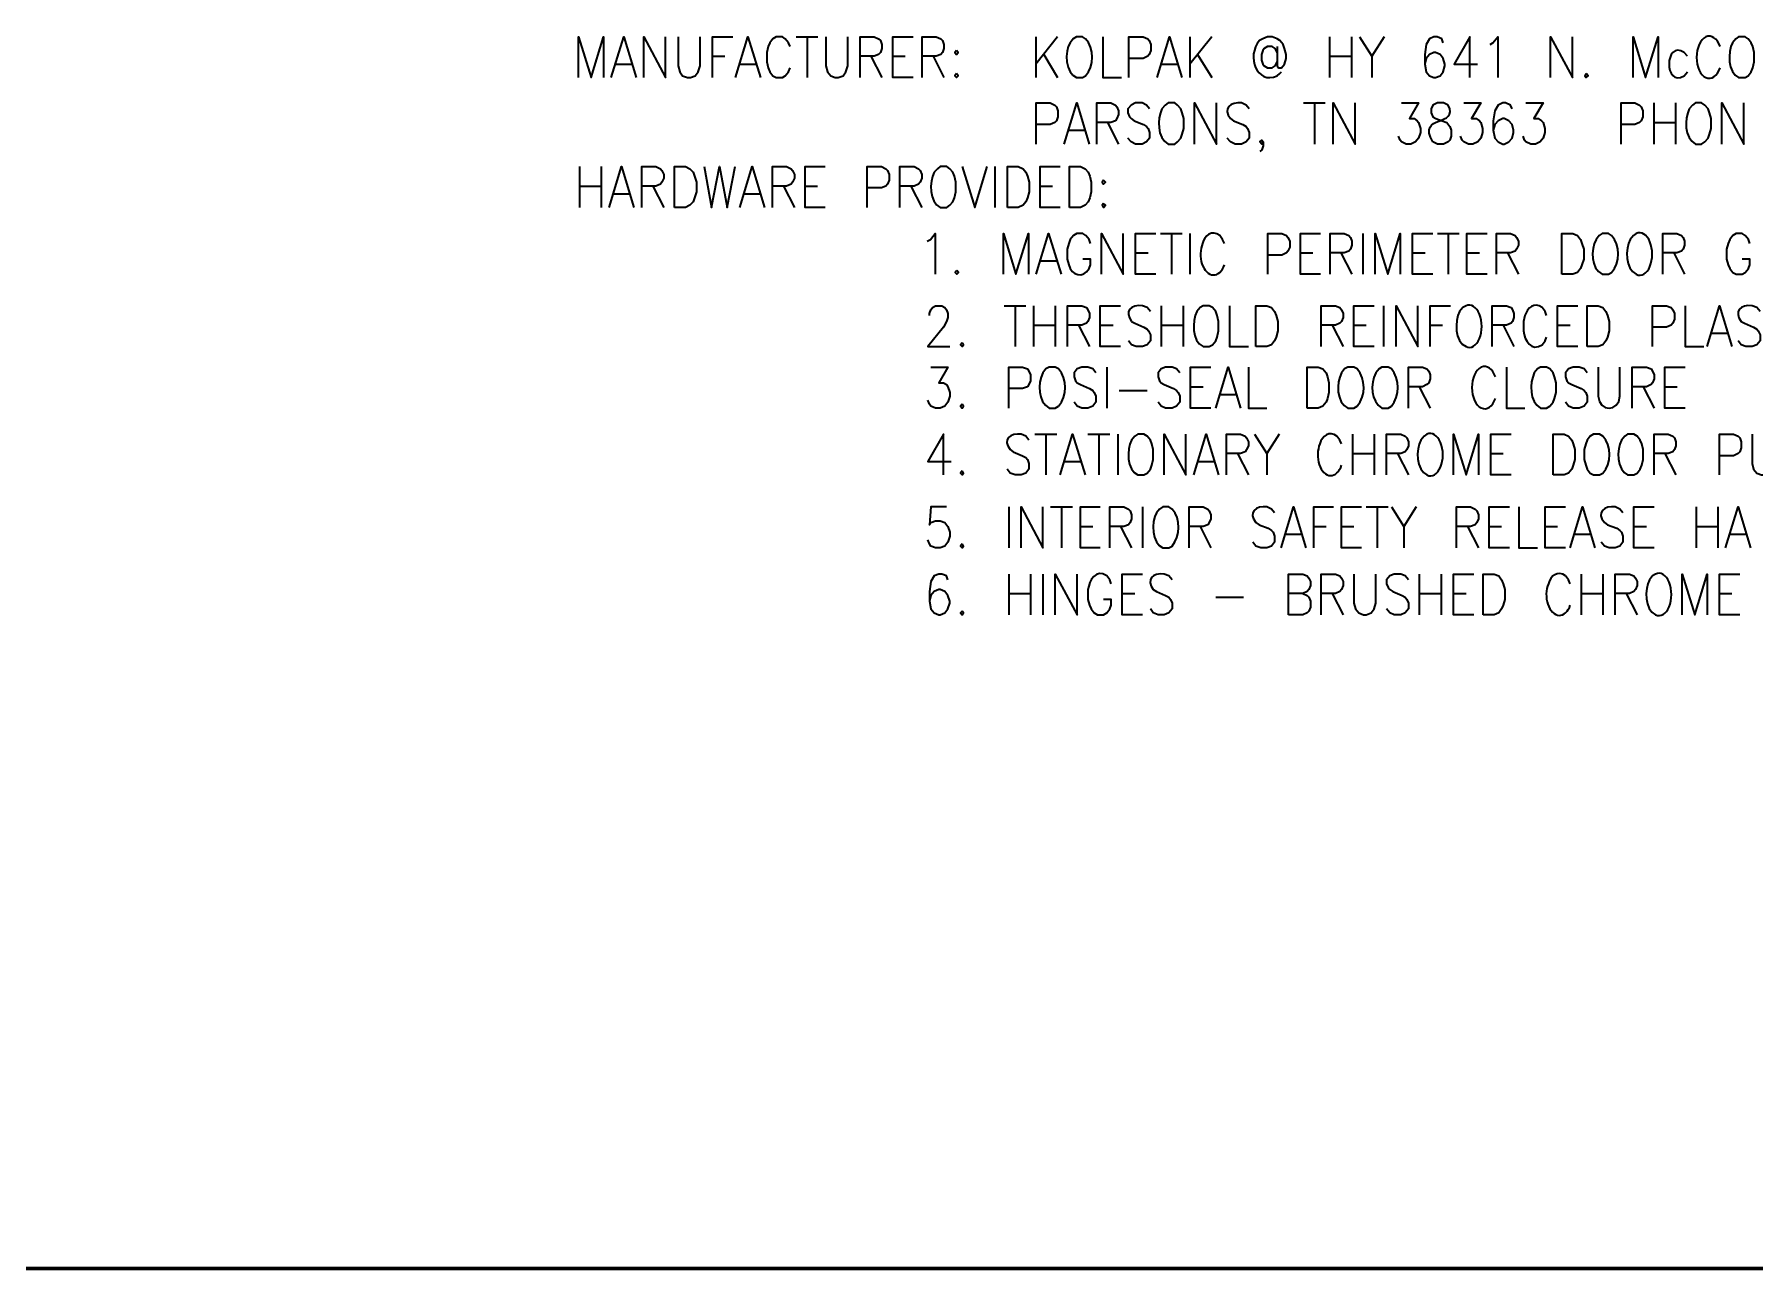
# Model space of a CAD drawing. Header units: inches. Extents: x 5 to 516, y -193 to 129.
# Drawn here: x 181.12 to 196.92, y -122.96 to -111.62 of the extents above; entities that cross this region are included whole.
import ezdxf

# ---------------------------------------------------------------- set-up
doc = ezdxf.new("R2010")
doc.units = ezdxf.units.IN
doc.header["$MEASUREMENT"] = 0
doc.layers.add('PDF3_Geometry', color=7, linetype='Continuous')

msp = doc.modelspace()

# ---------------------------------------------------------------- linework, layer by layer
at = {"layer": 'PDF3_Geometry', "lineweight": 35}
for points in [[(186.1133683, -112.0216692), (186.1133683, -111.6483598), (186.2300275, -112.0216692), (186.3433535, -111.6483598), (186.3433535, -112.0216692)], [(186.4133436, -112.0216692), (186.5300028, -111.6483598), (186.6433289, -112.0216692)], [(186.7133257, -112.0216692), (186.7133257, -111.6483598), (186.9133129, -112.0216692), (186.9133129, -111.6483598)], [(187.0299762, -111.6483589), (187.0299762, -111.9150085), (187.0433087, -111.9683384), (187.0699736, -112.0050027), (187.1133042, -112.0216683), (187.1433022, -112.0216683), (187.1866328, -112.0050027), (187.2132978, -111.9683384), (187.2299634, -111.9150085), (187.2299634, -111.6483589)], [(187.3432835, -112.0216692), (187.3432835, -111.6483598), (187.5299382, -111.6483598)], [(187.556608, -112.0216692), (187.6699341, -111.6483598), (187.7865933, -112.0216692)], [(188.0565759, -111.7350199), (188.0432435, -111.7016887), (188.0132454, -111.6650244), (187.9865804, -111.6483588), (187.9299174, -111.6483588), (187.8999193, -111.6650244), (187.8699212, -111.7016887), (187.8565888, -111.7350199), (187.8432563, -111.7916829), (187.8432563, -111.878344), (187.8565888, -111.931674), (187.8699212, -111.9683383), (187.8999193, -112.0050026), (187.9299174, -112.0216682), (187.9865804, -112.0216682), (188.0132454, -112.0050026), (188.0432435, -111.9683383), (188.0565759, -111.931674)], [(188.1132401, -111.6483589), (188.3132272, -111.6483589)], [(188.2132296, -111.6483589), (188.2132296, -112.0216683)], [(188.3865515, -111.6483589), (188.3865515, -111.9150085), (188.399884, -111.9683384), (188.4298821, -112.0050027), (188.4698795, -112.0216683), (188.4998776, -112.0216683), (188.5432082, -112.0050027), (188.5698731, -111.9683384), (188.5865387, -111.9150085), (188.5865387, -111.6483589)], [(188.6998656, -112.0216692), (188.6998656, -111.6483598), (188.8298573, -111.6483598), (188.8698547, -111.6650254), (188.8865203, -111.681691), (188.8998528, -111.7183553), (188.8998528, -111.7550197), (188.8865203, -111.791684), (188.8698547, -111.8083496), (188.8298573, -111.8250152), (188.6998656, -111.8250152)], [(189.1865024, -112.0216692), (188.9998477, -112.0216692), (188.9998477, -111.6483598), (189.1865024, -111.6483598)], [(189.2698296, -112.0216692), (189.2698296, -111.6483598), (189.3998213, -111.6483598), (189.4431518, -111.6650254), (189.4564843, -111.681691), (189.4698168, -111.7183553), (189.4698168, -111.7550197), (189.4564843, -111.791684), (189.4431518, -111.8083496), (189.3998213, -111.8250152), (189.2698296, -111.8250152)], [(190.5130835, -111.6483589), (190.3130963, -111.8983429)], [(190.3130977, -111.6483589), (190.3130977, -112.0216683)], [(190.7697334, -111.6650245), (190.7430685, -111.6483589), (190.6864054, -111.6483589), (190.6564074, -111.6650245), (190.6297424, -111.7016888)], [(190.9297234, -111.6483589), (190.9297234, -112.0216683), (191.0997125, -112.0216683)], [(191.1697051, -112.0216692), (191.1697051, -111.6483598), (191.2996967, -111.6483598), (191.3430273, -111.6650254), (191.3563598, -111.681691), (191.3696922, -111.7183553), (191.3696922, -111.7716853), (191.3563598, -111.8083496), (191.3430273, -111.8250152), (191.2996967, -111.8450139), (191.1697051, -111.8450139)], [(191.4296914, -112.0216692), (191.5430175, -111.6483598), (191.6563435, -112.0216692)], [(191.9296593, -111.6483589), (191.7296722, -111.8983429)], [(191.7296735, -111.6483589), (191.7296735, -112.0216683)], [(192.5296236, -111.7350199), (192.5296236, -111.9150084), (192.5429561, -111.931674), (192.569621, -111.931674), (192.5996191, -111.8983428), (192.6129516, -111.8450128), (192.6129516, -111.8083485), (192.5996191, -111.7550186), (192.5862866, -111.7183543), (192.5562885, -111.68169), (192.5296236, -111.6650244), (192.486293, -111.6483588), (192.4429625, -111.6483588), (192.3996319, -111.6650244), (192.3696338, -111.68169)], [(193.0129232, -111.6483589), (193.0129232, -112.0216683)], [(193.212909, -111.6483589), (193.212909, -112.0216683)], [(193.2862347, -111.6483589), (193.3995607, -111.8250143), (193.3995607, -112.0216683)], [(193.5128912, -111.6483589), (193.3995651, -111.8250143)], [(194.0561913, -111.7016901), (194.0428588, -111.6650257), (193.9995283, -111.6483601), (193.9695302, -111.6483601), (193.9295327, -111.6650257), (193.8995347, -111.7183557), (193.8862022, -111.8083499), (193.8862022, -111.8983441), (193.8995347, -111.9683396), (193.9295327, -112.0050039), (193.9695302, -112.0216695), (193.9861958, -112.0216695), (194.0295263, -112.0050039), (194.0561913, -111.9683396), (194.0695238, -111.9150097), (194.0695238, -111.8983441), (194.0561913, -111.8450142), (194.0295263, -111.8083499), (193.9861958, -111.7916843), (193.9695302, -111.7916843), (193.9295327, -111.8083499), (193.8995347, -111.8450142), (193.8862022, -111.8983441)], [(194.2995025, -112.0216683), (194.2995025, -111.6483589), (194.1561784, -111.8983429), (194.369498, -111.8983429)], [(194.4861632, -111.718355), (194.5128281, -111.7016894), (194.5561587, -111.6483595), (194.5561587, -112.0216689)], [(195.0427952, -112.0216692), (195.0427952, -111.6483598), (195.2427824, -112.0216692), (195.2427824, -111.6483598)], [(195.7994063, -112.0216692), (195.7994063, -111.6483598), (195.9127324, -112.0216692), (196.0293916, -111.6483598), (196.0293916, -112.0216692)], [(196.7693488, -112.0216683), (196.8293449, -112.0216683), (196.8560099, -112.0050027), (196.886008, -111.9683384), (196.8993404, -111.9316741), (196.9126729, -111.8783442), (196.9126729, -111.7916831), (196.8993404, -111.73502), (196.886008, -111.7016888), (196.8560099, -111.6650245), (196.8293449, -111.6483589), (196.7693488, -111.6483589), (196.7426838, -111.6650245), (196.7126857, -111.7016888)], [(187.3432835, -111.8250155), (187.4566095, -111.8250155)], [(188.7998551, -111.8250155), (188.8998487, -112.0216696)], [(188.9998477, -111.8250155), (189.1131738, -111.8250155)], [(189.3698191, -111.8250155), (189.4698127, -112.0216696)], [(190.3864233, -111.8083498), (190.5130819, -112.0216694)], [(191.7996628, -111.8083498), (191.9296544, -112.0216694)], [(192.5296236, -111.791684), (192.512958, -111.7550197), (192.486293, -111.735021), (192.4429625, -111.735021), (192.4129644, -111.7550197), (192.3996319, -111.7716853), (192.3862994, -111.8083496), (192.3862994, -111.8616795), (192.3996319, -111.8983438), (192.4129644, -111.9150094), (192.4429625, -111.931675), (192.486293, -111.931675), (192.512958, -111.9150094), (192.5296236, -111.8783451)], [(193.0129232, -111.8250155), (193.2129104, -111.8250155)], [(196.2993743, -111.8250155), (196.2693762, -111.7916844)], [(186.4566758, -111.8983437), (186.6, -111.8983437)], [(187.5999334, -111.8983437), (187.7432575, -111.8983437)], [(190.6864054, -112.0216683), (190.7430685, -112.0216683), (190.7697334, -112.0050027)], [(191.4696872, -111.8983437), (191.6130113, -111.8983437)], [(192.5296236, -112.0050026), (192.5562885, -111.9850039), (192.569621, -111.9683383)], [(196.2693762, -112.005004), (196.2993743, -111.9683397)], [(190.3164273, -112.6316299), (190.3164273, -112.2549874), (190.4464189, -112.2549874), (190.4897495, -112.2749861), (190.503082, -112.2916517), (190.5164144, -112.328316), (190.5164144, -112.3816459), (190.503082, -112.4183102), (190.4897495, -112.4349758), (190.4464189, -112.4516414), (190.3164273, -112.4516414)], [(190.5730772, -112.6316299), (190.6897364, -112.2549874), (190.8030625, -112.6316299)], [(190.8730593, -112.6316299), (190.8730593, -112.2549874), (191.003051, -112.2549874), (191.0463815, -112.2749861), (191.059714, -112.2916517), (191.0730465, -112.328316), (191.0730465, -112.3616472), (191.059714, -112.3983115), (191.0463815, -112.4183102), (191.003051, -112.4349758), (190.8730593, -112.4349758)], [(191.3596953, -112.3083177), (191.3296973, -112.2749865), (191.2896998, -112.2549878), (191.2297037, -112.2549878), (191.1897062, -112.2749865), (191.1597082, -112.3083177), (191.1597082, -112.344982), (191.1730406, -112.3816464), (191.1897062, -112.398312), (191.2163712, -112.4183107), (191.3030323, -112.4516419), (191.3296973, -112.4716406), (191.3463629, -112.4883062), (191.3596953, -112.5249705), (191.3596953, -112.5783004), (191.3296973, -112.6116316), (191.2896998, -112.6316303), (191.2297037, -112.6316303), (191.1897062, -112.6116316), (191.1597082, -112.5783004)], [(191.5296877, -112.63163), (191.5896838, -112.63163), (191.6163488, -112.6116312), (191.6463469, -112.5783), (191.6596794, -112.5416357), (191.6730118, -112.4883058), (191.6730118, -112.3983116), (191.6596794, -112.3449817), (191.6463469, -112.3083174), (191.6163488, -112.2749862), (191.5896838, -112.2549874), (191.5296877, -112.2549874), (191.5030227, -112.2749862), (191.4730247, -112.3083174)], [(191.7729989, -112.6316299), (191.7729989, -112.2549874), (191.9729861, -112.6316299), (191.9729861, -112.2549874)], [(192.2729669, -112.3083177), (192.2463019, -112.2749865), (192.2029713, -112.2549878)], [(192.7729348, -112.2549874), (192.972922, -112.2549874)], [(192.8729311, -112.2549874), (192.8729311, -112.63163)], [(193.0462531, -112.6316299), (193.0462531, -112.2549874), (193.2462402, -112.6316299), (193.2462402, -112.2549874)], [(193.6728812, -112.2549874), (193.8295378, -112.2549874), (193.7462098, -112.3983116), (193.7895404, -112.3983116), (193.8162053, -112.4183103), (193.8295378, -112.4349759), (193.8462034, -112.4883058), (193.8462034, -112.5249701), (193.8295378, -112.5783), (193.8028728, -112.6116312), (193.7595423, -112.63163), (193.7162117, -112.63163), (193.6728812, -112.6116312), (193.6595487, -112.5949656), (193.6462162, -112.5583013)], [(194.1028503, -112.2749862), (194.0595198, -112.2549874), (194.0028568, -112.2549874), (193.9595262, -112.2749862), (193.9461937, -112.3083174), (193.9461937, -112.3449817), (193.9595262, -112.381646), (193.9895243, -112.3983116), (194.0461873, -112.4183103), (194.0895179, -112.4349759), (194.1161828, -112.4716402), (194.1295153, -112.5049714), (194.1295153, -112.5583013), (194.1161828, -112.5949656), (194.1028503, -112.6116312), (194.0595198, -112.63163), (194.0028568, -112.63163), (193.9595262, -112.6116312)], [(194.2461748, -112.2549874), (194.4028314, -112.2549874), (194.3161703, -112.3983116), (194.3595008, -112.3983116), (194.3894989, -112.4183103), (194.4028314, -112.4349759), (194.4161639, -112.4883058), (194.4161639, -112.5249701), (194.4028314, -112.5783), (194.3728333, -112.6116312), (194.3295028, -112.63163), (194.2895053, -112.63163), (194.2461748, -112.6116312), (194.2295092, -112.5949656), (194.2161767, -112.5583013)], [(194.6894786, -112.3083177), (194.672813, -112.2749865), (194.6294824, -112.2549878), (194.6028175, -112.2549878), (194.5594869, -112.2749865), (194.5294888, -112.3283164), (194.5161564, -112.4183107), (194.5161564, -112.5049718), (194.5294888, -112.5783004), (194.5594869, -112.6116316), (194.6028175, -112.6316303), (194.61615, -112.6316303), (194.6594805, -112.6116316), (194.6894786, -112.5783004), (194.7028111, -112.5249705), (194.7028111, -112.5049718), (194.6894786, -112.4516419), (194.6594805, -112.4183107), (194.61615, -112.398312), (194.6028175, -112.398312), (194.5594869, -112.4183107), (194.5294888, -112.4516419), (194.5161564, -112.5049718)], [(194.8161388, -112.2549874), (194.9727954, -112.2549874), (194.8894674, -112.3983116), (194.9294648, -112.3983116), (194.9594629, -112.4183103), (194.9727954, -112.4349759), (194.989461, -112.4883058), (194.989461, -112.5249701), (194.9727954, -112.5783), (194.9461304, -112.6116312), (194.9027999, -112.63163), (194.8594693, -112.63163), (194.8161388, -112.6116312), (194.8028063, -112.5949656), (194.7894738, -112.5583013)], [(195.6894145, -112.6316299), (195.6894145, -112.2549874), (195.816073, -112.2549874), (195.8594036, -112.2749861), (195.8727361, -112.2916517), (195.8894017, -112.328316), (195.8894017, -112.3816459), (195.8727361, -112.4183102), (195.8594036, -112.4349758), (195.816073, -112.4516414), (195.6894145, -112.4516414)], [(195.9893966, -112.2549874), (195.9893966, -112.63163)], [(196.1893824, -112.2549874), (196.1893824, -112.63163)], [(196.3727067, -112.63163), (196.4293698, -112.63163), (196.4593678, -112.6116312), (196.4893659, -112.5783), (196.5026984, -112.5416357), (196.5160309, -112.4883058), (196.5160309, -112.3983116), (196.5026984, -112.3449817), (196.4893659, -112.3083174), (196.4593678, -112.2749862), (196.4293698, -112.2549874), (196.3727067, -112.2549874), (196.3460418, -112.2749862), (196.3160437, -112.3083174)], [(196.6160247, -112.6316299), (196.6160247, -112.2549874), (196.8160119, -112.6316299), (196.8160119, -112.2549874)], [(190.9730556, -112.4349762), (191.0730492, -112.6316303)], [(192.1029778, -112.398312), (192.1296427, -112.4183107), (192.2163038, -112.4516419), (192.2463019, -112.4716406), (192.2596344, -112.4883062), (192.2729669, -112.5249705), (192.2729669, -112.5783004), (192.2463019, -112.6116316), (192.2029713, -112.6316303), (192.1463083, -112.6316303), (192.1029778, -112.6116316), (192.0729797, -112.5783004)], [(195.9893966, -112.4349762), (196.1893838, -112.4349762)], [(190.6164094, -112.5049714), (190.7597335, -112.5049714)], [(192.4029634, -112.6116311), (192.3896309, -112.6316299), (192.3729653, -112.6116311), (192.3896309, -112.5949655), (192.4029634, -112.6116311), (192.4029634, -112.6482955), (192.3896309, -112.6849598), (192.3729653, -112.7016254)], [(186.1233638, -112.8382834), (186.1233638, -113.2149259)], [(186.3233497, -112.8382834), (186.3233497, -113.2149259)], [(186.3966821, -113.2149258), (186.5100082, -112.8382833), (186.6233342, -113.2149258)], [(186.6966642, -113.2149258), (186.6966642, -112.8382833), (186.8233228, -112.8382833), (186.8666533, -112.858282), (186.8799858, -112.8749476), (186.8966514, -112.9116119), (186.8966514, -112.9449431), (186.8799858, -112.9816075), (186.8666533, -113.0016062), (186.8233228, -113.0182718), (186.6966642, -113.0182718)], [(187.2666214, -112.8382834), (187.3366169, -113.2149259), (187.4099456, -112.8382834), (187.4799411, -113.2149259), (187.5532697, -112.8382834)], [(187.5966038, -113.2149258), (187.7099299, -112.8382833), (187.8232559, -113.2149258)], [(187.8965859, -113.2149258), (187.8965859, -112.8382833), (188.0232445, -112.8382833), (188.066575, -112.858282), (188.0799075, -112.8749476), (188.0965731, -112.9116119), (188.0965731, -112.9449431), (188.0799075, -112.9816075), (188.066575, -113.0016062), (188.0232445, -113.0182718), (187.8965859, -113.0182718)], [(188.3798896, -113.2149258), (188.1965681, -113.2149258), (188.1965681, -112.8382833), (188.3798896, -112.8382833)], [(188.7665253, -113.2149258), (188.7665253, -112.8382833), (188.8965169, -112.8382833), (188.9365144, -112.858282), (188.95318, -112.8749476), (188.9665125, -112.9116119), (188.9665125, -112.9649419), (188.95318, -113.0016062), (188.9365144, -113.0182718), (188.8965169, -113.0349374), (188.7665253, -113.0349374)], [(189.0665074, -113.2149258), (189.0665074, -112.8382833), (189.1964991, -112.8382833), (189.2364965, -112.858282), (189.2531621, -112.8749476), (189.2664946, -112.9116119), (189.2664946, -112.9449431), (189.2531621, -112.9816075), (189.2364965, -113.0016062), (189.1964991, -113.0182718), (189.0665074, -113.0182718)], [(189.4364856, -113.2149259), (189.4964817, -113.2149259), (189.5231467, -113.1949272), (189.5531448, -113.161596), (189.5664772, -113.1249317), (189.5798097, -113.0716017), (189.5798097, -112.9816075), (189.5664772, -112.9282776), (189.5531448, -112.8916133), (189.5231467, -112.8582821), (189.4964817, -112.8382834), (189.4364856, -112.8382834), (189.4098206, -112.8582821), (189.3798225, -112.8916133)], [(189.6364714, -112.8382834), (189.7531306, -113.2149259), (189.8664567, -112.8382834)], [(189.9364535, -112.8382834), (189.9364535, -113.2149259)], [(190.5364151, -113.2149258), (190.3530935, -113.2149258), (190.3530935, -112.8382833), (190.5364151, -112.8382833)], [(186.1233638, -113.0182721), (186.323351, -113.0182721)], [(186.4366779, -113.0882673), (186.580002, -113.0882673)], [(186.7966537, -113.0182721), (186.8966473, -113.2149262)], [(187.6365996, -113.0882673), (187.7799238, -113.0882673)], [(187.9965755, -113.0182721), (188.096569, -113.2149262)], [(188.1965681, -113.0182721), (188.3098941, -113.0182721)], [(189.1665037, -113.0182721), (189.2664973, -113.2149262)], [(190.3530935, -113.0182721), (190.4664195, -113.0182721)], [(189.3164914, -113.5249061), (189.3464894, -113.5082405), (189.38982, -113.4549105), (189.38982, -113.8282199)], [(190.0164451, -113.8282203), (190.0164451, -113.4549109), (190.1297712, -113.8282203), (190.2464304, -113.4549109), (190.2464304, -113.8282203)], [(190.3164273, -113.8282203), (190.4297533, -113.4549109), (190.5464125, -113.8282203)], [(190.8163952, -113.5449048), (190.8030627, -113.5082405), (190.7730646, -113.4715762), (190.7463997, -113.4549106), (190.6897367, -113.4549106), (190.6597386, -113.4715762), (190.6297405, -113.5082405), (190.616408, -113.5449048), (190.6030755, -113.5982347), (190.6030755, -113.6882289), (190.616408, -113.7415589)], [(190.9163915, -113.8282203), (190.9163915, -113.4549109), (191.1163787, -113.8282203), (191.1163787, -113.4549109)], [(191.4163603, -113.8282203), (191.2297056, -113.8282203), (191.2297056, -113.4549109), (191.4163603, -113.4549109)], [(191.4596916, -113.4549108), (191.6596788, -113.4549108)], [(191.5596812, -113.4549108), (191.5596812, -113.8282202)], [(191.7296735, -113.4549108), (191.7296735, -113.8282202)], [(192.0463172, -113.5449048), (192.0296516, -113.5082405), (192.0029866, -113.4715762)], [(192.4462956, -113.8282203), (192.4462956, -113.4549109), (192.5729541, -113.4549109), (192.6162847, -113.4715765), (192.6296172, -113.4915752), (192.6462828, -113.5249064), (192.6462828, -113.5782363), (192.6296172, -113.6149007), (192.6162847, -113.6315663), (192.5729541, -113.651565), (192.4462956, -113.651565)], [(192.9295925, -113.8282203), (192.7462709, -113.8282203), (192.7462709, -113.4549109), (192.9295925, -113.4549109)], [(193.0162528, -113.8282203), (193.0162528, -113.4549109), (193.1462445, -113.4549109), (193.189575, -113.4715765), (193.2029075, -113.4915752), (193.21624, -113.5249064), (193.21624, -113.5615707), (193.2029075, -113.5982351), (193.189575, -113.6149007), (193.1462445, -113.6315663), (193.0162528, -113.6315663)], [(193.3162349, -113.4549108), (193.3162349, -113.8282202)], [(193.4295632, -113.8282203), (193.4295632, -113.4549109), (193.5462224, -113.8282203), (193.6595484, -113.4549109), (193.6595484, -113.8282203)], [(193.9595254, -113.8282203), (193.7728707, -113.8282203), (193.7728707, -113.4549109), (193.9595254, -113.4549109)], [(194.0028568, -113.4549108), (194.2028439, -113.4549108)], [(194.1028531, -113.4549108), (194.1028531, -113.8282202)], [(194.4594933, -113.8282203), (194.2728386, -113.8282203), (194.2728386, -113.4549109), (194.4594933, -113.4549109)], [(194.5461569, -113.8282203), (194.5461569, -113.4549109), (194.6728154, -113.4549109), (194.716146, -113.4715765), (194.7294785, -113.4915752), (194.7461441, -113.5249064), (194.7461441, -113.5615707), (194.7294785, -113.5982351), (194.716146, -113.6149007), (194.6728154, -113.6315663), (194.5461569, -113.6315663)], [(195.6027536, -113.4715764), (195.5727556, -113.4549108), (195.5160925, -113.4549108), (195.4894276, -113.4715764), (195.4594295, -113.5082408)], [(195.8294066, -113.4549108), (195.8027416, -113.4715764), (195.7727436, -113.5082408)], [(196.0727246, -113.8282203), (196.0727246, -113.4549109), (196.2027163, -113.4549109), (196.2460468, -113.4715765), (196.2593793, -113.4915752), (196.2727118, -113.5249064), (196.2727118, -113.5615707), (196.2593793, -113.5982351), (196.2460468, -113.6149007), (196.2027163, -113.6315663), (196.0727246, -113.6315663)], [(196.8726747, -113.5449048), (196.8593422, -113.5082405), (196.8293441, -113.4715762), (196.8026792, -113.4549106), (196.7460161, -113.4549106), (196.716018, -113.4715762), (196.6893531, -113.5082405), (196.6726875, -113.5449048), (196.659355, -113.5982347), (196.659355, -113.6882289), (196.6726875, -113.7415589), (196.6893531, -113.7748901), (196.716018, -113.8115544), (196.7460161, -113.82822), (196.8026792, -113.82822), (196.8293441, -113.8115544), (196.8593422, -113.7748901), (196.8726747, -113.7415589), (196.8726747, -113.6882289), (196.8026792, -113.6882289)], [(190.3597594, -113.7048948), (190.5030836, -113.7048948)], [(190.8030627, -113.7748901), (190.8163952, -113.7415589), (190.8163952, -113.6882289), (190.7463997, -113.6882289)], [(191.2297056, -113.6315658), (191.3463648, -113.6315658)], [(192.7462709, -113.6315658), (192.859597, -113.6315658)], [(193.1162491, -113.6315658), (193.2162427, -113.8282198)], [(193.7728707, -113.6315658), (193.8895299, -113.6315658)], [(194.2728386, -113.6315658), (194.3894978, -113.6315658)], [(194.6461532, -113.6315658), (194.7461468, -113.8282198)], [(196.1727209, -113.6315658), (196.2727145, -113.8282198)], [(195.5160925, -113.8282202), (195.5727556, -113.8282202), (195.6027536, -113.8115546)], [(189.3364893, -114.2081957), (189.3364893, -114.188197), (189.3498218, -114.1548658), (189.3664873, -114.1348671), (189.3931523, -114.1182015), (189.4498153, -114.1182015), (189.4798134, -114.1348671), (189.4931459, -114.1548658), (189.5064784, -114.188197), (189.5064784, -114.2248613), (189.4931459, -114.2615257), (189.4664809, -114.3148556), (189.3231568, -114.4915109), (189.523144, -114.4915109)], [(190.0231111, -114.1182018), (190.2230983, -114.1182018)], [(190.1231074, -114.1182018), (190.1231074, -114.4915112)], [(190.2930998, -114.1182018), (190.2930998, -114.4915112)], [(190.4930856, -114.1182018), (190.4930856, -114.4915112)], [(190.606407, -114.4915113), (190.606407, -114.1182019), (190.7363987, -114.1182019), (190.7797293, -114.1348675), (190.7930617, -114.1548662), (190.8063942, -114.1881974), (190.8063942, -114.2248617), (190.7930617, -114.261526), (190.7797293, -114.2781916), (190.7363987, -114.2948572), (190.606407, -114.2948572)], [(191.0930439, -114.4915113), (190.9063892, -114.4915113), (190.9063892, -114.1182019), (191.0930439, -114.1182019)], [(191.3663613, -114.1715312), (191.3363632, -114.1348669), (191.2930327, -114.1182013)], [(191.4663508, -114.1182018), (191.4663508, -114.4915112)], [(191.6663434, -114.1182018), (191.6663434, -114.4915112)], [(191.8496609, -114.4915112), (191.906324, -114.4915112), (191.936322, -114.4748456), (191.9663201, -114.4381813), (191.9796526, -114.4048501), (191.9929851, -114.348187), (191.9929851, -114.2615259), (191.9796526, -114.208196), (191.9663201, -114.1715317), (191.936322, -114.1348674), (191.906324, -114.1182018), (191.8496609, -114.1182018), (191.822996, -114.1348674), (191.7929979, -114.1715317)], [(192.0929789, -114.1182018), (192.0929789, -114.4915112), (192.2663012, -114.4915112)], [(192.9362612, -114.4915113), (192.9362612, -114.1182019), (193.0662529, -114.1182019), (193.1062503, -114.1348675), (193.1229159, -114.1548662), (193.1362484, -114.1881974), (193.1362484, -114.2248617), (193.1229159, -114.261526), (193.1062503, -114.2781916), (193.0662529, -114.2948572), (192.9362612, -114.2948572)], [(193.422898, -114.4915113), (193.2362433, -114.4915113), (193.2362433, -114.1182019), (193.422898, -114.1182019)], [(193.5062252, -114.1182018), (193.5062252, -114.4915112)], [(193.622883, -114.4915113), (193.622883, -114.1182019), (193.8228702, -114.4915113), (193.8228702, -114.1182019)], [(193.9361971, -114.4915113), (193.9361971, -114.1182019), (194.1228518, -114.1182019)], [(194.2661727, -114.1182018), (194.2361746, -114.1348674), (194.2061765, -114.1715317)], [(194.5061611, -114.4915113), (194.5061611, -114.1182019), (194.6361527, -114.1182019), (194.6794833, -114.1348675), (194.6928158, -114.1548662), (194.7061483, -114.1881974), (194.7061483, -114.2248617), (194.6928158, -114.261526), (194.6794833, -114.2781916), (194.6361527, -114.2948572), (194.5061611, -114.2948572)], [(194.8061418, -114.2081957), (194.7928094, -114.2615257), (194.7928094, -114.3481868)], [(195.006129, -114.2081957), (194.9927965, -114.1715314), (194.9661316, -114.1348671)], [(195.2927732, -114.4915113), (195.1061185, -114.4915113), (195.1061185, -114.1182019), (195.2927732, -114.1182019)], [(195.979401, -114.4915113), (195.979401, -114.1182019), (196.1060596, -114.1182019), (196.1493901, -114.1348675), (196.1660557, -114.1548662), (196.1793882, -114.1881974), (196.1793882, -114.2415273), (196.1660557, -114.2781916), (196.1493901, -114.2948572), (196.1060596, -114.3148559), (195.979401, -114.3148559)], [(196.2793832, -114.1182018), (196.2793832, -114.4915112), (196.4493723, -114.4915112)], [(196.479369, -114.4915113), (196.5926951, -114.1182019), (196.7060211, -114.4915113)], [(196.9659982, -114.1715312), (196.9360001, -114.1348669), (196.8926696, -114.1182013)], [(190.2930998, -114.2948567), (190.4930869, -114.2948567)], [(190.7064033, -114.2948567), (190.8063969, -114.4915108)], [(190.9063892, -114.2948567), (191.0230483, -114.2948567)], [(191.1930391, -114.2615255), (191.2230372, -114.2781911), (191.3063651, -114.3148554), (191.3363632, -114.331521), (191.3496957, -114.3481866), (191.3663613, -114.3848509), (191.3663613, -114.4381808), (191.3363632, -114.4748451), (191.2930327, -114.4915107), (191.2363696, -114.4915107), (191.1930391, -114.4748451), (191.1663741, -114.4381808)], [(191.4663508, -114.2948567), (191.666338, -114.2948567)], [(193.0362507, -114.2948567), (193.1362443, -114.4915108)], [(193.2362433, -114.2948567), (193.3495694, -114.2948567)], [(193.9361971, -114.2948567), (194.0495231, -114.2948567)], [(194.6061506, -114.2948567), (194.7061442, -114.4915108)], [(195.1061185, -114.2948567), (195.2227777, -114.2948567)], [(196.5226944, -114.3681858), (196.6660185, -114.3681858)], [(196.792676, -114.2615255), (196.8226741, -114.2781911), (196.9060021, -114.3148554), (196.9360001, -114.331521), (196.9493326, -114.3481866), (196.9659982, -114.3848509), (196.9659982, -114.4381808), (196.9360001, -114.4748451), (196.8926696, -114.4915107), (196.8360066, -114.4915107), (196.792676, -114.4748451), (196.766011, -114.4381808)], [(194.9661316, -114.4748453), (194.9927965, -114.438181), (195.006129, -114.4048498)], [(189.3498212, -114.681499), (189.5064778, -114.681499), (189.4231498, -114.8248231), (189.4664804, -114.8248231), (189.4931454, -114.8414887), (189.5064778, -114.8614874), (189.5231434, -114.9148173), (189.5231434, -114.9481485), (189.5064778, -115.0014785), (189.4798129, -115.0381428), (189.4364823, -115.0581415), (189.3931518, -115.0581415), (189.3498212, -115.0381428), (189.3364887, -115.0214772), (189.3231563, -114.9848129)], [(190.0664433, -115.0581414), (190.0664433, -114.6814989), (190.1931018, -114.6814989), (190.2364324, -114.6981645), (190.2497649, -114.7181632), (190.2664305, -114.7514944), (190.2664305, -114.8081575), (190.2497649, -114.8414886), (190.2364324, -114.8614874), (190.1931018, -114.878153), (190.0664433, -114.878153)], [(190.5230826, -114.6981646), (190.4930845, -114.681499), (190.4364215, -114.681499), (190.4064234, -114.6981646), (190.3797584, -114.7348289)], [(190.8663934, -114.7348284), (190.8363953, -114.6981641), (190.7930647, -114.6814985), (190.7364017, -114.6814985), (190.6930711, -114.6981641), (190.6664062, -114.7348284), (190.6664062, -114.7714927), (190.6797387, -114.808157), (190.6930711, -114.8248226), (190.7230692, -114.8414882), (190.8063972, -114.8781526), (190.8363953, -114.8948182), (190.8497278, -114.9148169), (190.8663934, -114.9481481), (190.8663934, -115.001478), (190.8363953, -115.0381423), (190.7930647, -115.058141), (190.7364017, -115.058141), (190.6930711, -115.0381423), (190.6664062, -115.001478)], [(190.9663829, -114.681499), (190.9663829, -115.0581415)], [(191.6363432, -114.7348284), (191.6063451, -114.6981641), (191.5663477, -114.6814985), (191.5063515, -114.6814985), (191.4663541, -114.6981641), (191.436356, -114.7348284), (191.436356, -114.7714927), (191.4496885, -114.808157), (191.4663541, -114.8248226), (191.493019, -114.8414882), (191.5796801, -114.8781526), (191.6063451, -114.8948182), (191.6230107, -114.9148169), (191.6363432, -114.9481481), (191.6363432, -115.001478), (191.6063451, -115.0381423), (191.5663477, -115.058141), (191.5063515, -115.058141), (191.4663541, -115.0381423), (191.436356, -115.001478)], [(191.9229942, -115.0581414), (191.7363395, -115.0581414), (191.7363395, -114.6814989), (191.9229942, -114.6814989)], [(191.9663188, -115.0581414), (192.0796448, -114.6814989), (192.1929709, -115.0581414)], [(192.2663009, -114.681499), (192.2663009, -115.0581415), (192.43629, -115.0581415)], [(193.2662403, -114.6981646), (193.2362422, -114.681499), (193.1795792, -114.681499), (193.1495811, -114.6981646), (193.1229162, -114.7348289)], [(193.5795544, -114.6981646), (193.5495563, -114.681499), (193.4928933, -114.681499), (193.4662283, -114.6981646), (193.4362302, -114.7348289)], [(193.7362113, -115.0581414), (193.7362113, -114.6814989), (193.8662029, -114.6814989), (193.9062004, -114.6981645), (193.922866, -114.7181632), (193.9361984, -114.7514944), (193.9361984, -114.7881587), (193.922866, -114.8248231), (193.9062004, -114.8414886), (193.8662029, -114.8614874), (193.7362113, -114.8614874)], [(194.6361508, -114.681499), (194.6361508, -115.0581415), (194.8061399, -115.0581415)], [(194.9494649, -115.0581415), (195.0061279, -115.0581415), (195.036126, -115.0381428), (195.0661241, -115.0014785), (195.0794566, -114.9681473), (195.0927891, -114.9148173), (195.0927891, -114.8248231), (195.0794566, -114.7714932), (195.0661241, -114.7348289), (195.036126, -114.6981646), (195.0061279, -114.681499), (194.9494649, -114.681499), (194.9227999, -114.6981646), (194.8928019, -114.7348289)], [(195.3794368, -114.7348284), (195.3494387, -114.6981641), (195.3061082, -114.6814985), (195.2494451, -114.6814985), (195.2061146, -114.6981641), (195.1794496, -114.7348284), (195.1794496, -114.7714927), (195.1927821, -114.808157), (195.2061146, -114.8248226), (195.2361127, -114.8414882), (195.3227738, -114.8781526), (195.3494387, -114.8948182), (195.3661043, -114.9148169), (195.3794368, -114.9481481), (195.3794368, -115.001478), (195.3494387, -115.0381423), (195.3061082, -115.058141), (195.2494451, -115.058141), (195.2061146, -115.0381423), (195.1794496, -115.001478)], [(195.4794331, -114.681499), (195.4794331, -114.9481485)], [(195.6794203, -114.9481485), (195.6794203, -114.681499)], [(195.7927472, -115.0581414), (195.7927472, -114.6814989), (195.9227388, -114.6814989), (195.9660694, -114.6981645), (195.9794019, -114.7181632), (195.9927343, -114.7514944), (195.9927343, -114.7881587), (195.9794019, -114.8248231), (195.9660694, -114.8414886), (195.9227388, -114.8614874), (195.7927472, -114.8614874)], [(196.2793772, -115.0581414), (196.0927225, -115.0581414), (196.0927225, -114.6814989), (196.2793772, -114.6814989)], [(191.7363395, -114.8614869), (191.8496655, -114.8614869)], [(193.8362008, -114.8614869), (193.9361944, -115.058141)], [(195.8927367, -114.8614869), (195.9927303, -115.058141)], [(196.0927225, -114.8614869), (196.2060486, -114.8614869)], [(191.0797111, -114.8948184), (191.3363613, -114.8948184)], [(192.0063214, -114.9314829), (192.1496455, -114.9314829)], [(190.4364215, -115.0581415), (190.4930845, -115.0581415), (190.5230826, -115.0381428)], [(193.1795792, -115.0581415), (193.2362422, -115.0581415), (193.2662403, -115.0381428)], [(193.4928933, -115.0581415), (193.5495563, -115.0581415), (193.5795544, -115.0381428)], [(189.466479, -115.671435), (189.466479, -115.2981256), (189.3231549, -115.5481096), (189.5364746, -115.5481096)], [(190.2497676, -115.3514559), (190.2231026, -115.3147916), (190.1797721, -115.298126)], [(190.3064317, -115.2981256), (190.5064189, -115.2981256)], [(190.4064212, -115.2981256), (190.4064212, -115.671435)], [(190.536411, -115.6714351), (190.6497371, -115.2981257), (190.7663962, -115.6714351)], [(190.7930677, -115.2981256), (190.9930549, -115.2981256)], [(190.8930572, -115.2981256), (190.8930572, -115.671435)], [(191.0663792, -115.2981256), (191.0663792, -115.671435)], [(191.2497035, -115.671435), (191.3063665, -115.671435), (191.3363646, -115.6547694), (191.3663627, -115.6181051), (191.3796951, -115.5814408), (191.3930276, -115.5281109), (191.3930276, -115.4381166), (191.3796951, -115.3847867), (191.3663627, -115.3514555), (191.3363646, -115.3147912), (191.3063665, -115.2981256), (191.2497035, -115.2981256), (191.2230385, -115.3147912), (191.1930404, -115.3514555)], [(191.4930215, -115.6714351), (191.4930215, -115.2981257), (191.6930087, -115.6714351), (191.6930087, -115.2981257)], [(191.7663329, -115.6714351), (191.879659, -115.2981257), (191.9929851, -115.6714351)], [(192.0663151, -115.6714351), (192.0663151, -115.2981257), (192.1929736, -115.2981257), (192.2363042, -115.3147913), (192.2496366, -115.3314569), (192.2663022, -115.3681212), (192.2663022, -115.4047855), (192.2496366, -115.4381167), (192.2363042, -115.4581154), (192.1929736, -115.474781), (192.0663151, -115.474781)], [(192.322965, -115.2981256), (192.4362911, -115.4747809), (192.4362911, -115.671435)], [(192.5496147, -115.2981256), (192.4362886, -115.4747809)], [(193.1229151, -115.3847866), (193.1062495, -115.3514554), (193.0795845, -115.3147911)], [(193.2229114, -115.2981256), (193.2229114, -115.671435)], [(193.4228972, -115.2981256), (193.4228972, -115.671435)], [(193.5362187, -115.6714351), (193.5362187, -115.2981257), (193.6662103, -115.2981257), (193.7062078, -115.3147913), (193.7228734, -115.3314569), (193.7362058, -115.3681212), (193.7362058, -115.4047855), (193.7228734, -115.4381167), (193.7062078, -115.4581154), (193.6662103, -115.474781), (193.5362187, -115.474781)], [(193.9061968, -115.2981256), (193.8795319, -115.3147912), (193.8495338, -115.3514555)], [(194.1495148, -115.6714351), (194.1495148, -115.2981257), (194.266174, -115.6714351), (194.3795001, -115.2981257), (194.3795001, -115.6714351)], [(194.6794838, -115.6714351), (194.4928291, -115.6714351), (194.4928291, -115.2981257), (194.6794838, -115.2981257)], [(195.522762, -115.3147912), (195.4927639, -115.2981256), (195.4361009, -115.2981256), (195.4061028, -115.3147912), (195.3794379, -115.3514555), (195.3661054, -115.3847867), (195.3494398, -115.4381166), (195.3494398, -115.5281109), (195.3661054, -115.5814408), (195.3794379, -115.6181051), (195.4061028, -115.6547694), (195.4361009, -115.671435), (195.4927639, -115.671435), (195.522762, -115.6547694)], [(195.749415, -115.671435), (195.806078, -115.671435), (195.8360761, -115.6547694), (195.8660742, -115.6181051), (195.8794066, -115.5814408), (195.8927391, -115.5281109), (195.8927391, -115.4381166), (195.8794066, -115.3847867), (195.8660742, -115.3514555), (195.8360761, -115.3147912), (195.806078, -115.2981256), (195.749415, -115.2981256), (195.72275, -115.3147912), (195.6927519, -115.3514555)], [(195.992733, -115.6714351), (195.992733, -115.2981257), (196.1227246, -115.2981257), (196.1660552, -115.3147913), (196.1793877, -115.3314569), (196.1927202, -115.3681212), (196.1927202, -115.4047855), (196.1793877, -115.4381167), (196.1660552, -115.4581154), (196.1227246, -115.474781), (195.992733, -115.474781)], [(196.5926904, -115.6714351), (196.5926904, -115.2981257), (196.7226821, -115.2981257), (196.7660127, -115.3147913), (196.7793451, -115.3314569), (196.7926776, -115.3681212), (196.7926776, -115.4214511), (196.7793451, -115.4581154), (196.7660127, -115.474781), (196.7226821, -115.4947797), (196.5926904, -115.4947797)], [(196.8926726, -115.2981256), (196.8926726, -115.5647752), (196.906005, -115.6181051), (196.9360031, -115.6547694), (196.9793337, -115.671435), (197.0059986, -115.671435), (197.0493292, -115.6547694), (197.0793273, -115.6181051), (197.0926597, -115.5647752), (197.0926597, -115.2981256)], [(190.0797785, -115.438117), (190.1064434, -115.4581157), (190.1931045, -115.49478), (190.2231026, -115.5114456), (190.2364351, -115.5281112), (190.2497676, -115.5647755), (190.2497676, -115.6181055), (190.2231026, -115.6547698), (190.1797721, -115.6714354), (190.123109, -115.6714354), (190.0797785, -115.6547698), (190.0497804, -115.6181055)], [(192.1663114, -115.4747814), (192.266305, -115.6714354)], [(193.2229114, -115.4747814), (193.4228986, -115.4747814)], [(193.636215, -115.4747814), (193.7362085, -115.6714354)], [(194.4928291, -115.4747814), (194.6061552, -115.4747814)], [(196.0927225, -115.4747814), (196.1927161, -115.6714354)], [(190.5797432, -115.5481096), (190.7230673, -115.5481096)], [(191.8063355, -115.5481096), (191.9496597, -115.5481096)], [(189.4931497, -115.9647495), (189.3498255, -115.9647495), (189.3364931, -116.1280724), (189.3498255, -116.1080737), (189.3931561, -116.0914081), (189.4364867, -116.0914081), (189.4798172, -116.1080737), (189.5064822, -116.144738), (189.5231478, -116.1980679), (189.5231478, -116.2347322), (189.5064822, -116.2880621), (189.4798172, -116.3247264), (189.4364867, -116.341392), (189.3931561, -116.341392), (189.3498255, -116.3247264), (189.3364931, -116.3047277), (189.3231606, -116.2680634)], [(190.0664433, -115.9647495), (190.0664433, -116.341392)], [(190.1797715, -116.341392), (190.1797715, -115.9647495), (190.3797587, -116.341392), (190.3797587, -115.9647495)], [(190.4497534, -115.9647495), (190.6497406, -115.9647495)], [(190.5497429, -115.9647495), (190.5497429, -116.341392)], [(190.9063932, -116.341392), (190.7230717, -116.341392), (190.7230717, -115.9647495), (190.9063932, -115.9647495)], [(190.9930535, -116.341392), (190.9930535, -115.9647495), (191.1230452, -115.9647495), (191.1663757, -115.9847482), (191.1797082, -116.0014138), (191.1930407, -116.0380781), (191.1930407, -116.0747424), (191.1797082, -116.1080736), (191.1663757, -116.1280723), (191.1230452, -116.1447379), (190.9930535, -116.1447379)], [(191.2930357, -115.9647495), (191.2930357, -116.341392)], [(191.5663506, -115.9847482), (191.5363526, -115.9647495), (191.4796895, -115.9647495), (191.4496915, -115.9847482), (191.4230265, -116.0180794)], [(191.7230075, -116.341392), (191.7230075, -115.9647495), (191.8496661, -115.9647495), (191.8929966, -115.9847482), (191.9063291, -116.0014138), (191.9229947, -116.0380781), (191.9229947, -116.0747424), (191.9063291, -116.1080736), (191.8929966, -116.1280723), (191.8496661, -116.1447379), (191.7230075, -116.1447379)], [(192.5062893, -116.0180798), (192.4796243, -115.9847486), (192.4362938, -115.9647499)], [(192.566283, -116.341392), (192.6796091, -115.9647495), (192.7929351, -116.341392)], [(192.8662651, -116.341392), (192.8662651, -115.9647495), (193.0495867, -115.9647495)], [(193.3062367, -116.341392), (193.1229151, -116.341392), (193.1229151, -115.9647495), (193.3062367, -115.9647495)], [(193.3495648, -115.9647495), (193.5495519, -115.9647495)], [(193.4495611, -115.9647495), (193.4495611, -116.341392)], [(193.5795508, -115.9647495), (193.6928769, -116.144738), (193.6928769, -116.341392)], [(193.8062073, -115.9647495), (193.6928812, -116.144738)], [(194.1795151, -116.341392), (194.1795151, -115.9647495), (194.3061736, -115.9647495), (194.3495042, -115.9847482), (194.3661698, -116.0014138), (194.3795023, -116.0380781), (194.3795023, -116.0747424), (194.3661698, -116.1080736), (194.3495042, -116.1280723), (194.3061736, -116.1447379), (194.1795151, -116.1447379)], [(194.6661519, -116.341392), (194.4794972, -116.341392), (194.4794972, -115.9647495), (194.6661519, -115.9647495)], [(194.7494791, -115.9647495), (194.7494791, -116.341392), (194.9228013, -116.341392)], [(195.1794518, -116.341392), (194.9927971, -116.341392), (194.9927971, -115.9647495), (195.1794518, -115.9647495)], [(195.2227832, -116.341392), (195.3361092, -115.9647495), (195.4494353, -116.341392)], [(195.7060828, -116.0180798), (195.6794178, -115.9847486), (195.6360873, -115.9647499)], [(195.9927338, -116.341392), (195.8060791, -116.341392), (195.8060791, -115.9647495), (195.9927338, -115.9647495)], [(196.3793727, -115.9647495), (196.3793727, -116.341392)], [(196.5793585, -115.9647495), (196.5793585, -116.341392)], [(196.6493546, -116.341392), (196.7660138, -115.9647495), (196.8793398, -116.341392)], [(192.3363002, -116.108074), (192.3662983, -116.1280728), (192.4496263, -116.161404), (192.4796243, -116.1814027), (192.4929568, -116.1980683), (192.5062893, -116.2347326), (192.5062893, -116.2880625), (192.4796243, -116.3247268), (192.4362938, -116.3413924), (192.3796308, -116.3413924), (192.3363002, -116.3247268), (192.3063021, -116.2880625)], [(195.5360937, -116.108074), (195.5660918, -116.1280728), (195.6494198, -116.161404), (195.6794178, -116.1814027), (195.6927503, -116.1980683), (195.7060828, -116.2347326), (195.7060828, -116.2880625), (195.6794178, -116.3247268), (195.6360873, -116.3413924), (195.5794242, -116.3413924), (195.5360937, -116.3247268), (195.5060956, -116.2880625)], [(190.7230717, -116.1447383), (190.8363977, -116.1447383)], [(191.093043, -116.1447383), (191.1930366, -116.3413923)], [(191.8229971, -116.1447383), (191.9229907, -116.3413923)], [(192.6062788, -116.2147335), (192.749603, -116.2147335)], [(192.8662651, -116.1447383), (192.9795912, -116.1447383)], [(193.1229151, -116.1447383), (193.2362411, -116.1447383)], [(194.2795114, -116.1447383), (194.379505, -116.3413923)], [(194.4794972, -116.1447383), (194.5928233, -116.1447383)], [(194.9927971, -116.1447383), (195.1061232, -116.1447383)], [(195.2661086, -116.2147335), (195.4060996, -116.2147335)], [(195.8060791, -116.1447383), (195.9227383, -116.1447383)], [(196.3793727, -116.1447383), (196.5793599, -116.1447383)], [(196.6926867, -116.2147335), (196.8360109, -116.2147335)], [(191.4796895, -116.341392), (191.5363526, -116.341392), (191.5663506, -116.3247264)], [(189.5064816, -116.6347064), (189.4931491, -116.5980421), (189.4498186, -116.5813765), (189.4231536, -116.5813765), (189.3798231, -116.5980421), (189.349825, -116.651372), (189.3364925, -116.7413663), (189.3364925, -116.8313605), (189.349825, -116.901356), (189.3798231, -116.9380203), (189.4231536, -116.9546859), (189.4364861, -116.9546859), (189.4798167, -116.9380203), (189.5064816, -116.901356), (189.5231472, -116.8480261), (189.5231472, -116.8313605), (189.5064816, -116.7780306), (189.4798167, -116.7413663), (189.4364861, -116.7247007), (189.4231536, -116.7247007), (189.3798231, -116.7413663), (189.349825, -116.7780306), (189.3364925, -116.8313605)], [(190.0664433, -116.581377), (190.0664433, -116.9546864)], [(190.2664291, -116.581377), (190.2664291, -116.9546864)], [(190.3797573, -116.581377), (190.3797573, -116.9546864)], [(190.4930856, -116.9546865), (190.4930856, -116.5813771), (190.6930728, -116.9546865), (190.6930728, -116.5813771)], [(191.0063855, -116.671371), (190.993053, -116.6347066), (190.966388, -116.5980423)], [(191.2930297, -116.9546865), (191.106375, -116.9546865), (191.106375, -116.5813771), (191.2930297, -116.5813771)], [(191.5663471, -116.6347064), (191.536349, -116.5980421), (191.4930185, -116.5813765)], [(192.6362791, -116.9546865), (192.6362791, -116.5813771), (192.7662707, -116.5813771), (192.8062682, -116.5980427), (192.8229338, -116.6180414), (192.8362662, -116.6513726), (192.8362662, -116.6880369), (192.8229338, -116.7247012), (192.8062682, -116.7413668), (192.7662707, -116.7613655), (192.6362791, -116.7613655)], [(192.9362612, -116.9546865), (192.9362612, -116.5813771), (193.0662529, -116.5813771), (193.1062503, -116.5980427), (193.1229159, -116.6180414), (193.1362484, -116.6513726), (193.1362484, -116.6880369), (193.1229159, -116.7247012), (193.1062503, -116.7413668), (193.0662529, -116.7613655), (192.9362612, -116.7613655)], [(193.2362433, -116.581377), (193.2362433, -116.8480266), (193.2495758, -116.9013565), (193.2795739, -116.9380208), (193.3229044, -116.9546864), (193.3495694, -116.9546864), (193.3928999, -116.9380208), (193.422898, -116.9013565), (193.4362305, -116.8480266), (193.4362305, -116.581377)], [(193.7362113, -116.6347064), (193.7062132, -116.5980421), (193.6662157, -116.5813765), (193.6062196, -116.5813765), (193.5662222, -116.5980421), (193.5362241, -116.6347064), (193.5362241, -116.6713708), (193.5495566, -116.7047019), (193.5662222, -116.7247007), (193.5928871, -116.7413663), (193.6795482, -116.7780306), (193.7062132, -116.7946962), (193.7228788, -116.8146949), (193.7362113, -116.8480261), (193.7362113, -116.901356), (193.7062132, -116.9380203), (193.6662157, -116.9546859), (193.6062196, -116.9546859), (193.5662222, -116.9380203), (193.5362241, -116.901356)], [(193.8362008, -116.581377), (193.8362008, -116.9546864)], [(194.0361866, -116.581377), (194.0361866, -116.9546864)], [(194.3361695, -116.9546865), (194.1495148, -116.9546865), (194.1495148, -116.5813771), (194.3361695, -116.5813771)], [(195.2227832, -116.671371), (195.2061176, -116.6347066), (195.1794526, -116.5980423)], [(195.3227727, -116.581377), (195.3227727, -116.9546864)], [(195.5227585, -116.581377), (195.5227585, -116.9546864)], [(195.6360867, -116.9546865), (195.6360867, -116.5813771), (195.7660784, -116.5813771), (195.8060758, -116.5980427), (195.8227414, -116.6180414), (195.8360739, -116.6513726), (195.8360739, -116.6880369), (195.8227414, -116.7247012), (195.8060758, -116.7413668), (195.7660784, -116.7613655), (195.6360867, -116.7613655)], [(196.0060649, -116.581377), (195.9794, -116.5980426), (195.9494019, -116.6347069)], [(196.2493829, -116.9546865), (196.2493829, -116.5813771), (196.3660421, -116.9546865), (196.4793682, -116.5813771), (196.4793682, -116.9546865)], [(196.7793451, -116.9546865), (196.5926904, -116.9546865), (196.5926904, -116.5813771), (196.7793451, -116.5813771)], [(190.7930658, -116.7247009), (190.7930658, -116.8146951), (190.8063983, -116.868025), (190.8230639, -116.9013562), (190.8497288, -116.9380205), (190.8797269, -116.9546861), (190.93639, -116.9546861), (190.966388, -116.9380205), (190.993053, -116.9013562), (191.0063855, -116.868025), (191.0063855, -116.8146951), (190.93639, -116.8146951)], [(191.3930249, -116.7247007), (191.423023, -116.7413663), (191.506351, -116.7780306), (191.536349, -116.7946962), (191.5496815, -116.8146949), (191.5663471, -116.8480261), (191.5663471, -116.901356), (191.536349, -116.9380203), (191.4930185, -116.9546859), (191.4363555, -116.9546859), (191.3930249, -116.9380203), (191.3663599, -116.901356)], [(190.0664433, -116.7613658), (190.2664305, -116.7613658)], [(191.106375, -116.7613658), (191.2230342, -116.7613658)], [(191.9663188, -116.7946964), (192.222969, -116.7946964)], [(192.7662688, -116.7613658), (192.8062663, -116.7780314), (192.8229319, -116.794697), (192.8362643, -116.8313613), (192.8362643, -116.8846912), (192.8229319, -116.9213555), (192.8062663, -116.9380211), (192.7662688, -116.9546867), (192.6362772, -116.9546867)], [(193.0362507, -116.7613658), (193.1362443, -116.9546867)], [(193.8362008, -116.7613658), (194.036188, -116.7613658)], [(194.1495148, -116.7613658), (194.266174, -116.7613658)], [(195.3227727, -116.7613658), (195.5227599, -116.7613658)], [(195.736083, -116.7613658), (195.8360766, -116.9546867)], [(196.5926904, -116.7613658), (196.7060165, -116.7613658)]]:
    msp.add_lwpolyline(points, dxfattribs=at)
for points in [[(189.5864732, -111.7716853), (189.5698076, -111.791684), (189.5864732, -111.8083496), (189.5998057, -111.791684)], [(189.5864732, -111.9850047), (189.5698076, -112.0050034), (189.5864732, -112.021669), (189.5998057, -112.0050034)], [(195.3694345, -111.9850047), (195.356102, -112.0050034), (195.3694345, -112.021669), (195.3861001, -112.0050034)], [(186.9966396, -113.2149258), (186.9966396, -112.8382833), (187.0966331, -112.8382833), (187.1366306, -112.858282), (187.1666287, -112.8916132), (187.1799611, -112.9282775), (187.1966267, -112.9816075), (187.1966267, -113.0716017), (187.1799611, -113.1249316), (187.1666287, -113.1615959), (187.1366306, -113.1949271), (187.0966331, -113.2149258)], [(190.0531113, -113.2149258), (190.0531113, -112.8382833), (190.1531049, -112.8382833), (190.1964355, -112.858282), (190.2231005, -112.8916132), (190.2364329, -112.9282775), (190.2530985, -112.9816075), (190.2530985, -113.0716017), (190.2364329, -113.1249316), (190.2231005, -113.1615959), (190.1964355, -113.1949271), (190.1531049, -113.2149258)], [(190.6230753, -113.2149258), (190.6230753, -112.8382833), (190.7230689, -112.8382833), (190.7663995, -112.858282), (190.7963976, -112.8916132), (190.80973, -112.9282775), (190.8230625, -112.9816075), (190.8230625, -113.0716017), (190.80973, -113.1249316), (190.7963976, -113.1615959), (190.7663995, -113.1949271), (190.7230689, -113.2149258)], [(190.9363894, -112.9649419), (190.9230569, -112.9816075), (190.9363894, -113.0016062), (190.953055, -112.9816075)], [(190.9363894, -113.1782622), (190.9230569, -113.1949278), (190.9363894, -113.2149265), (190.953055, -113.1949278)], [(195.1461211, -113.8282203), (195.1461211, -113.4549109), (195.2461147, -113.4549109), (195.2894453, -113.4715765), (195.3161102, -113.5082408), (195.3294427, -113.5449051), (195.3461083, -113.5982351), (195.3461083, -113.6882293), (195.3294427, -113.7415592), (195.3161102, -113.7748904), (195.2894453, -113.8115547), (195.2461147, -113.8282203)], [(189.5898096, -113.7948888), (189.573144, -113.8115544), (189.5898096, -113.82822), (189.6031421, -113.8115544)], [(192.3362969, -114.4915113), (192.3362969, -114.1182019), (192.4362905, -114.1182019), (192.4796211, -114.1348675), (192.506286, -114.1715318), (192.5229516, -114.2081961), (192.5362841, -114.261526), (192.5362841, -114.3481871), (192.5229516, -114.4048501), (192.506286, -114.4381813), (192.4796211, -114.4748457), (192.4362905, -114.4915113)], [(195.3794368, -114.4915113), (195.3794368, -114.1182019), (195.4794304, -114.1182019), (195.5227609, -114.1348675), (195.5494259, -114.1715318), (195.5660915, -114.2081961), (195.579424, -114.261526), (195.579424, -114.3481871), (195.5660915, -114.4048501), (195.5494259, -114.4381813), (195.5227609, -114.4748457), (195.4794304, -114.4915113)], [(189.6364714, -114.4581797), (189.6231389, -114.4748453), (189.6364714, -114.4915109), (189.6498039, -114.4748453)], [(192.8062714, -115.0581414), (192.8062714, -114.6814989), (192.906265, -114.6814989), (192.9495956, -114.6981645), (192.9795936, -114.7348288), (192.9929261, -114.7714931), (193.0062586, -114.8248231), (193.0062586, -114.9148173), (192.9929261, -114.9681472), (192.9795936, -115.0014784), (192.9495956, -115.0381427), (192.906265, -115.0581414)], [(189.6364714, -115.0214769), (189.6231389, -115.0381425), (189.6364714, -115.0581412), (189.6498039, -115.0381425)], [(195.0661227, -115.6714351), (195.0661227, -115.2981257), (195.1661163, -115.2981257), (195.2061138, -115.3147913), (195.2361118, -115.3514556), (195.2494443, -115.3847868), (195.2661099, -115.4381167), (195.2661099, -115.5281109), (195.2494443, -115.5814408), (195.2361118, -115.6181052), (195.2061138, -115.6547695), (195.1661163, -115.6714351)], [(189.6364714, -115.6347705), (189.6231389, -115.6547693), (189.6364714, -115.6714349), (189.6498039, -115.6547693)], [(189.6364714, -116.3047283), (189.6231389, -116.324727), (189.6364714, -116.3413926), (189.6498039, -116.324727)], [(194.4228331, -116.9546865), (194.4228331, -116.5813771), (194.5228267, -116.5813771), (194.5661572, -116.5980427), (194.5928222, -116.634707), (194.6061547, -116.6713713), (194.6228203, -116.7247012), (194.6228203, -116.8146954), (194.6061547, -116.8680254), (194.5928222, -116.9013565), (194.5661572, -116.9380209), (194.5228267, -116.9546865)], [(189.6364714, -116.9213549), (189.6231389, -116.9380205), (189.6364714, -116.9546861), (189.6498039, -116.9380205)]]:
    msp.add_lwpolyline(points, close=True, dxfattribs=at)
at = {"layer": 'PDF3_Geometry', "lineweight": 60}
msp.add_lwpolyline([(155.7886388, -122.9609678), (290.779984, -122.9609678)], dxfattribs=at)
at = {"layer": 'PDF3_Geometry', "lineweight": 35}
for centre, major_axis, ratio, start_param, end_param in [((196.4991677, -111.8349328), (0.0017328, 0.1935019), 0.6010698493, 5.2603092554, 10.4774491613), ((195.8619583, -113.6420998), (-0.0016635, 0.1947827), 0.5849706622, 2.8372953054, 6.5582854145), ((191.9427299, -113.6525572), (-0.0075944, 0.1820938), 0.6372408181, 0.9119476086, 4.1753386727), ((194.2967531, -114.3053512), (-0.0015934, 0.1939521), 0.5803091389, 2.8523103277, 6.5441558827), ((194.4360326, -114.8691212), (-0.0007572, 0.1939342), 0.5989384197, 5.2375813256, 10.4573451362), ((193.9384168, -115.4852302), (-0.0014506, 0.1944874), 0.5900066582, 2.8443537458, 6.5551432138), ((193.0200546, -115.4907214), (-0.0033512, 0.1866126), 0.6244657892, 0.9559607761, 4.1935549296), ((196.0386166, -116.7685659), (-0.0016635, 0.1947813), 0.5849706622, 2.8372953228, 6.5582853985), ((195.1191959, -116.7790234), (-0.0075944, 0.1820937), 0.6372408181, 0.9119476011, 4.1753386806)]:
    msp.add_ellipse(centre, major_axis=major_axis, ratio=ratio, start_param=start_param, end_param=end_param, dxfattribs=at)
for points in [[(190.6297424, -111.7016888), (190.5744126, -111.7786283), (190.5879673, -111.986115), (190.6864054, -112.0216683)], [(190.7697334, -112.0050027), (190.8525059, -111.919286), (190.8545058, -111.7504079), (190.7697334, -111.6650245)], [(192.3696338, -111.68169), (192.2420309, -111.8234587), (192.3460798, -112.0934969), (192.5296236, -112.0050026)], [(196.2693762, -111.7916844), (196.0877212, -111.6707477), (196.0799995, -112.1189411), (196.2693762, -112.005004)], [(196.7126857, -111.7016888), (196.6664665, -111.7844613), (196.6697996, -111.9791155), (196.7693488, -112.0216683)], [(191.4730247, -112.3083174), (191.4283053, -112.4008114), (191.4261388, -112.5763557), (191.5296877, -112.63163)], [(192.2029713, -112.2549878), (192.1081996, -112.2396555), (192.0213163, -112.3094843), (192.1029778, -112.398312)], [(193.9595262, -112.6116312), (193.8149244, -112.3534811), (194.2038994, -112.4756955), (194.1028503, -112.2749862)], [(196.3160437, -112.3083174), (196.2713243, -112.4008114), (196.2691578, -112.5763557), (196.3727067, -112.63163)], [(189.3798225, -112.8916133), (189.3351032, -112.9841074), (189.3329367, -113.1596517), (189.4364856, -113.2149259)], [(192.0029866, -113.4715762), (191.9334355, -113.4174685), (191.8622734, -113.4725206), (191.84633, -113.5449048)], [(195.4594295, -113.5082408), (195.4087661, -113.603568), (195.4114881, -113.7718905), (195.5160925, -113.8282202)], [(195.6027536, -113.8115546), (195.6842484, -113.7256157), (195.6816375, -113.5576265), (195.6027536, -113.4715764)], [(195.7727436, -113.5082408), (195.7285797, -113.595624), (195.7257466, -113.7796678), (195.8294066, -113.8282202)], [(190.616408, -113.7415589), (190.6426841, -113.8379971), (190.7473441, -113.8726616), (190.8030627, -113.7748901)], [(191.2930327, -114.1182013), (191.1879838, -114.1027023), (191.123488, -114.1690869), (191.1930391, -114.2615255)], [(191.7929979, -114.1715317), (191.7491118, -114.2588594), (191.7460009, -114.4427365), (191.8496609, -114.4915112)], [(194.2061765, -114.1715317), (194.1624015, -114.2565263), (194.1587351, -114.4497361), (194.2661727, -114.4915112)], [(194.9661316, -114.1348671), (194.8905253, -114.0811483), (194.8306403, -114.1332561), (194.8061418, -114.2081957)], [(196.8926696, -114.1182013), (196.7876208, -114.1027023), (196.7231249, -114.1691425), (196.792676, -114.2615255)], [(194.7928094, -114.3481868), (194.8024199, -114.4332924), (194.8664158, -114.545063), (194.9661316, -114.4748453)], [(190.5230826, -115.0381428), (190.6045773, -114.9522038), (190.6019664, -114.7842146), (190.5230826, -114.6981646)], [(193.2662403, -115.0381428), (193.3473462, -114.9422045), (193.3442353, -114.7937696), (193.2662403, -114.6981646)], [(193.5795544, -115.0381428), (193.6610491, -114.9522038), (193.6584382, -114.7842146), (193.5795544, -114.6981646)], [(190.3797584, -114.7348289), (190.3283173, -114.8312671), (190.333317, -114.9987564), (190.4364215, -115.0581415)], [(193.1229162, -114.7348289), (193.0684197, -114.8244343), (193.0776968, -115.0063115), (193.1795792, -115.0581415)], [(193.4362302, -114.7348289), (193.3845669, -114.8378778), (193.3883444, -114.9899792), (193.4928933, -115.0581415)], [(194.8928019, -114.7348289), (194.8473048, -114.8301006), (194.8466937, -114.9992564), (194.9494649, -115.0581415)], [(195.4794331, -114.9481485), (195.4914323, -115.0957502), (195.667421, -115.0956946), (195.6794203, -114.9481485)], [(190.1797721, -115.298126), (190.0831116, -115.2827936), (189.9994503, -115.3470117), (190.0797785, -115.438117)], [(193.0795845, -115.3147911), (193.0100334, -115.26135), (192.9424822, -115.3141244), (192.9229279, -115.3847866)], [(195.522762, -115.6547694), (195.6016459, -115.5687749), (195.6042568, -115.4006746), (195.522762, -115.3147912)], [(191.1930404, -115.3514555), (191.1460434, -115.434228), (191.1507098, -115.6292155), (191.2497035, -115.671435)], [(193.8495338, -115.3514555), (193.8025368, -115.434228), (193.8072032, -115.6292155), (193.9061968, -115.671435)], [(195.6927519, -115.3514555), (195.645755, -115.434228), (195.6504213, -115.6292155), (195.749415, -115.671435)], [(192.4362938, -115.9647499), (192.3415221, -115.9494175), (192.2545832, -116.0192464), (192.3363002, -116.108074)], [(195.6360873, -115.9647499), (195.5413156, -115.9494175), (195.4543767, -116.0192464), (195.5360937, -116.108074)], [(191.4230265, -116.0180794), (191.3684744, -116.1000742), (191.3800293, -116.3037278), (191.4796895, -116.341392)], [(191.5663506, -116.3247264), (191.6437346, -116.2318435), (191.6477343, -116.0760757), (191.5663506, -115.9847482)], [(190.966388, -116.5980423), (190.8645612, -116.5282135), (190.805565, -116.6383731), (190.7930658, -116.7247009)], [(191.4930185, -116.5813765), (191.3879697, -116.5658775), (191.3234738, -116.6322621), (191.3930249, -116.7247007)], [(195.1794526, -116.5980423), (195.1099015, -116.5439902), (195.0387394, -116.5989867), (195.022796, -116.671371)], [(195.9494019, -116.6347069), (195.905238, -116.7220902), (195.9024049, -116.906134), (196.0060649, -116.9546864)]]:
    msp.add_open_spline(points, degree=3, dxfattribs=at)

doc.saveas('drawing.dxf')
